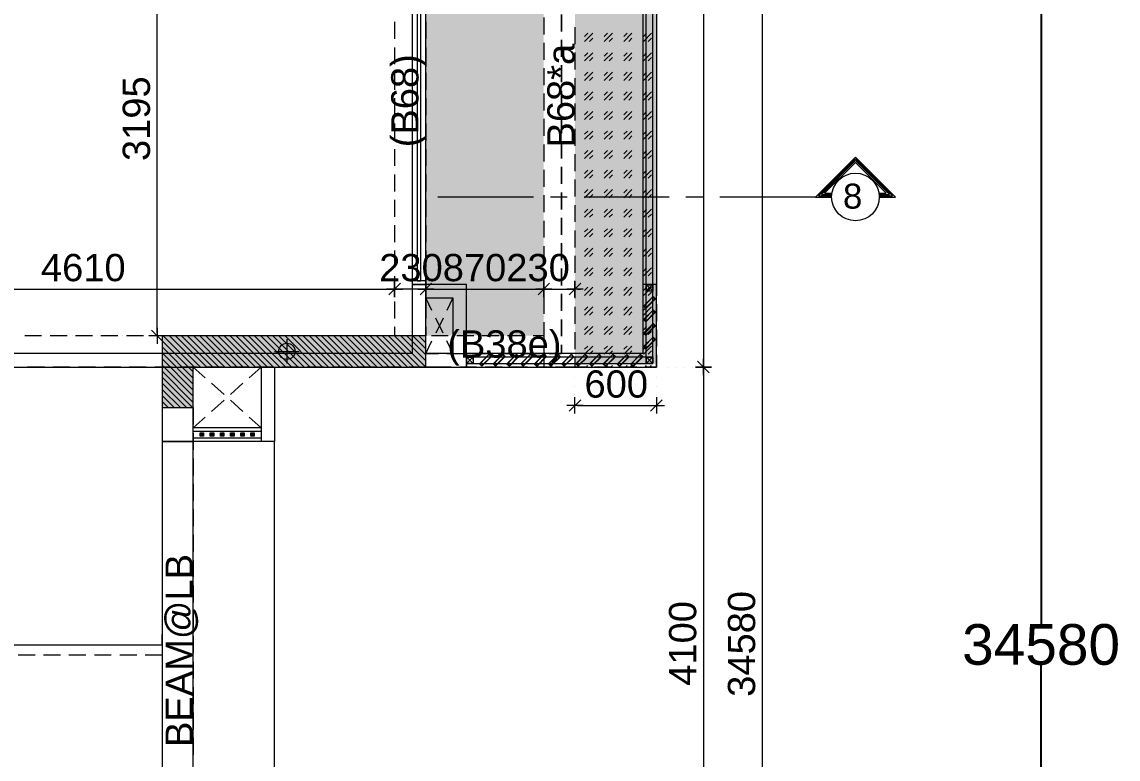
# Model space of a CAD drawing. Header units: millimetres. Extents: x -1303 to 98744, y -1303 to 90097.
# Drawn here: x 23795 to 31880, y 63139 to 68579 of the extents above; entities that cross this region are included whole.
import ezdxf

# ---------------------------------------------------------------- set-up
doc = ezdxf.new("R2010")
doc.units = ezdxf.units.MM
doc.layers.add('PDF_Geometry', color=7, linetype='Continuous')
doc.layers.add('PDF_Text', color=7, linetype='Continuous')
doc.layers.add('PDF_Solid Fills', color=192, linetype='Continuous', true_color=0xc2c0c0c0)
doc.styles.add('PDF ArialMT', font='arial.ttf')
doc.styles.get("Standard").update_dxf_attribs({"font": 'arial.ttf'})
doc.dimstyles.new('ISO-25', dxfattribs={"dimtxt": 300, "dimasz": 2.5, "dimexe": 1.25, "dimexo": 0.625, "dimtad": 1, "dimtih": 1, "dimtoh": 1, "dimdec": 4, "dimtxsty": 'Standard', "dimcen": 2.5, "dimadec": 0, "dimazin": 0, "dimtfac": 1, "dimtdec": 4, "dimtmove": 0, "dimatfit": 3, "dimfxl": 1, "dimarcsym": 0})

# ---------------------------------------------------------------- blocks, each defined once
blk = doc.blocks.new('*D1')
at = {"color": 0, "lineweight": -2}
for p, q in [((28474.9, 81272.7), (31313.5, 81272.7)), ((31312.3, 81270.2), (31312.3, 64136.5)), ((31312.3, 46695), (31312.3, 63828.7)), ((28474.9, 46692.5), (31313.5, 46692.5))]:
    blk.add_line(p, q, dxfattribs=at)
at = {"color": 0}
for points in [[(31311.9, 81270.2), (31312.7, 81270.2), (31312.3, 81272.7)], [(31311.9, 46695), (31312.7, 46695), (31312.3, 46692.5)]]:
    blk.add_solid(points, dxfattribs=at)
at = {"layer": 'Defpoints', "color": 0}
for p in [(28474.3, 81272.7), (28474.3, 46692.5), (31312.3, 46692.5)]:
    blk.add_point(p, dxfattribs=at)
at = {"color": 0, "insert": (31312.3, 63982.6), "char_height": 300, "attachment_point": 5}
blk.add_mtext('34580', dxfattribs=at)

msp = doc.modelspace()

# ---------------------------------------------------------------- hatches: boundary and pattern name
at = {"layer": 'PDF_Solid Fills'}
msp.add_hatch(color=256, dxfattribs=at).paths.add_polyline_path([(24829.26194, 65732.70455), (25059.28468, 65732.70455), (25059.28468, 66032.71822), (26774.30323, 66032.71822), (26774.30323, 66262.74304), (24829.26194, 66262.74304)])

# ---------------------------------------------------------------- linework, layer by layer
at = {"layer": 'PDF_Geometry', "color": 9, "lineweight": 0, "true_color": 0xc0c0c0}
for points in [[(27274.21101, 81272.1461), (28474.25953, 81272.1461), (28474.25953, 66642.22096)], [(27073.63921, 66057.42941), (28448.87064, 66057.42941), (28448.87064, 66642.22096), (28448.87064, 81247.60021), (27274.21101, 81247.60021)], [(27073.63921, 66107.36007), (28398.93999, 66107.36007), (28398.93999, 66642.22096), (28398.93999, 81197.67369), (27274.21101, 81197.67369)], [(27274.21101, 81172.2848), (28373.5511, 81172.2848), (28373.5511, 66642.22096)], [(20581.69975, 67257.47999), (20581.69975, 67357.3413), (20228.79463, 67357.3413), (20228.79463, 69456.99902), (21703.88943, 69456.99902), (21703.88943, 68127.4709), (21803.7528, 68127.4709), (21803.7528, 69556.8686), (20228.79463, 69556.8686), (20228.79463, 69687.19326), (20128.93125, 69687.19326), (20128.93125, 66032.04053), (26774.05116, 66032.04053), (26774.05116, 66642.22096), (26674.18779, 66642.22096), (26674.18779, 66131.90596), (21803.7528, 66131.90596), (21803.7528, 67357.3413), (21350.9843, 67357.3413)], [(27874.23631, 68539.61883), (27874.23631, 68414.36864)], [(27874.23631, 68352.5824), (27874.23631, 68227.33221)], [(27874.23631, 68164.71125), (27874.23631, 68039.45278)], [(27874.23631, 67977.67481), (27874.23631, 67852.42462)], [(27874.23631, 67789.79952), (27874.23631, 67664.5452)], [(27874.23631, 67601.92009), (27874.23631, 67477.51702)], [(27874.23631, 67414.8878), (27874.23631, 67289.6376)], [(27874.23631, 67227.01251), (27874.23631, 67102.6053)], [(27874.23631, 67039.9802), (27874.23631, 66914.73001)], [(27874.23631, 66852.10078), (27874.23631, 66727.69771)], [(26917.92153, 66032.04053), (26774.05116, 66032.04053), (27073.63921, 66032.04053), (27073.63921, 66642.22096), (26774.05116, 66642.22096)], [(27874.23631, 66665.07261), (27874.23631, 66539.81828)], [(28445.48628, 66639.68372), (28401.47722, 66595.67467)], [(28401.47722, 66639.68372), (28445.48628, 66595.67467)], [(26818.90321, 66449.26706), (26774.05116, 66542.35965), (26973.77584, 66542.35965), (26973.77584, 66131.90596), (26774.05116, 66131.90596), (26818.90321, 66224.99855)], [(26973.77584, 66542.35965), (26928.92172, 66449.26706)], [(27874.23631, 66477.19319), (27874.23631, 66351.94299)], [(26900.9956, 66280.85081), (26846.8314, 66393.41069)], [(26900.9956, 66393.41069), (26846.8314, 66280.85081)], [(26973.77584, 66131.90596), (26928.92172, 66224.99855)], [(27874.23631, 66290.16089), (27874.23631, 66164.9107)], [(26774.05116, 66131.90596), (26867.98881, 66131.90596)], [(26929.76885, 66131.90596), (27055.02111, 66131.90596)], [(27121.03263, 66103.97571), (27077.02357, 66059.97078)], [(27077.02357, 66103.97571), (27121.03263, 66059.97078)], [(27117.6462, 66131.90596), (27242.89846, 66131.90596)], [(27305.52356, 66131.90596), (27429.93077, 66131.90596)], [(27492.55586, 66131.90596), (27617.80812, 66131.90596)], [(27680.43322, 66131.90596), (27773.52581, 66131.90596)], [(27874.23631, 66102.2856), (27874.23631, 66032.04053), (27730.36594, 66032.04053)], [(28445.48628, 66103.97571), (28401.47722, 66059.97078)], [(28401.47722, 66103.97571), (28445.48628, 66059.97078)], [(25471.59997, 65953.33663), (25558.7689, 66032.04053), (25558.7689, 65481.94796), (25058.60698, 65481.94796)], [(25146.62304, 65953.33663), (25058.60698, 66032.04053)], [(25658.63228, 66032.04053), (25658.63228, 65481.94796), (25558.7689, 65481.94796)], [(26979.6995, 66032.04053), (27104.95176, 66032.04053)], [(27167.57893, 66032.04053), (27292.82911, 66032.04053)], [(27355.45628, 66032.04053), (27479.86142, 66032.04053)], [(27542.48651, 66032.04053), (27667.73877, 66032.04053)], [(25285.4148, 65828.08231), (25192.32221, 65911.86894)], [(25425.05368, 65911.86894), (25331.96109, 65828.08231)], [(25285.4148, 65786.61461), (25192.32221, 65702.83211)], [(25425.05368, 65702.83211), (25331.96109, 65786.61461)], [(24829.26194, 65732.45248), (24829.26194, 65481.94796), (25058.60698, 65481.94796), (25058.60698, 65732.45248)], [(25471.59997, 65661.36442), (25558.7689, 65582.65639), (25058.60698, 65582.65639), (25146.62304, 65661.36442)], [(25558.7689, 65557.2675), (25058.60698, 65557.2675)], [(25558.7689, 65507.33684), (25058.60698, 65507.33684)], [(25111.92406, 65543.73006), (25130.54216, 65524.26277)], [(25130.54216, 65543.73006), (25111.92406, 65524.26277)], [(25187.24567, 65543.73006), (25205.86378, 65524.26277)], [(25205.86378, 65543.73006), (25187.24567, 65524.26277)], [(25261.71809, 65543.73006), (25281.18331, 65524.26277)], [(25281.18331, 65543.73006), (25261.71809, 65524.26277)], [(25337.0397, 65543.73006), (25355.6578, 65524.26277)], [(25355.6578, 65543.73006), (25337.0397, 65524.26277)], [(25411.51418, 65543.73006), (25430.97734, 65524.26277)], [(25430.97734, 65543.73006), (25411.51418, 65524.26277)], [(25486.83372, 65543.73006), (25505.45182, 65524.26277)], [(25505.45182, 65543.73006), (25486.83372, 65524.26277)], [(25658.63228, 62482.67483), (25658.63228, 65481.94796)], [(22828.61633, 63982.31346), (24829.26194, 63982.31346), (24829.26194, 64057.633)], [(23766.313, 63906.98979), (23891.56527, 63906.98979)], [(23954.19036, 63906.98979), (24078.59757, 63906.98979)], [(24141.22266, 63906.98979), (24266.47492, 63906.98979)], [(24329.10002, 63906.98979), (24453.50515, 63906.98979)], [(24516.13232, 63906.98979), (24641.38458, 63906.98979)], [(24704.00968, 63906.98979), (24829.26194, 63906.98979)]]:
    msp.add_lwpolyline(points, dxfattribs=at)
at = {"layer": 'PDF_Geometry', "color": 222, "lineweight": 0, "true_color": 0xb8008a}
for points in [[(28821.24099, 81252.68294), (28821.24099, 66052.35082)], [(29256.23644, 46711.94398), (29256.23644, 81252.68294)], [(28821.24099, 66012.57737), (28821.24099, 61952.04542)], [(27933.47704, 65748.53128), (27814.14844, 65748.53128)], [(27916.55112, 65790.84609), (27831.07437, 65706.21646)], [(27874.23631, 65688.44342), (27874.23631, 65808.61914)], [(27893.69946, 65748.53128), (28453.94925, 65748.53128)], [(28414.17166, 65748.53128), (28533.50027, 65748.53128)], [(28431.09759, 65706.21646), (28516.57434, 65790.84609)], [(28474.25953, 65808.61914), (28474.25953, 65688.44342)]]:
    msp.add_lwpolyline(points, dxfattribs=at)
at = {"layer": 'PDF_Geometry', "color": 122, "lineweight": 0, "true_color": 0x00b88a}
for points in [[(24792.02366, 66282.54505), (24792.02366, 69437.53586), (24792.02366, 69417.22971)], [(27916.55112, 66649.8368), (27831.07437, 66565.20717)], [(27874.23631, 66547.43413), (27874.23631, 66667.60985)], [(21973.85711, 66607.52198), (21953.54682, 66607.52198), (26523.54664, 66607.52198), (26504.08141, 66607.52198)], [(26774.05116, 66607.52198), (26543.85692, 66607.52198)], [(26813.82667, 66607.52198), (26793.51432, 66607.52198), (27623.73178, 66607.52198), (27604.26655, 66607.52198)], [(27644.04206, 66607.52198), (27874.23631, 66607.52198)], [(27933.47704, 66607.52198), (27814.14844, 66607.52198)], [(27893.69946, 66607.52198), (27914.01182, 66607.52198)], [(24749.70885, 66304.54958), (24834.33847, 66219.91995)], [(24792.02366, 66322.32262), (24792.02366, 66202.1469)], [(24852.11152, 66262.23477), (24731.93787, 66262.23477)]]:
    msp.add_lwpolyline(points, dxfattribs=at)
at = {"layer": 'PDF_Geometry', "color": 9, "lineweight": 0, "true_color": 0xc0c0c0}
for points in [[(26674.18779, 66642.22096), (26774.05075, 66642.22096), (26774.05075, 68856.97838), (26674.18779, 68856.97838)], [(26710.57895, 66668.45697), (26736.81413, 66668.45697), (26736.81413, 68831.59027), (26710.57895, 68831.59027)], [(27773.52581, 68508.30422), (27773.52581, 68633.55442)], [(27773.52581, 68321.27605), (27773.52581, 68445.67499)], [(27773.52581, 68133.39663), (27773.52581, 68258.64682)], [(27773.52581, 67946.36433), (27773.52581, 68070.7674)], [(27773.52581, 67758.4849), (27773.52581, 67883.73923)], [(27773.52581, 67571.45261), (27773.52581, 67695.85981)], [(27773.52581, 67383.57732), (27773.52581, 67508.8275)], [(27773.52581, 67195.69789), (27773.52581, 67320.95221)], [(27773.52581, 67008.66559), (27773.52581, 67133.91992)], [(27773.52581, 66820.7903), (27773.52581, 66946.04049)], [(27773.52581, 66633.758), (27773.52581, 66758.1652)], [(26674.18779, 66642.22096), (26774.05075, 66642.22096), (26774.05075, 66668.45614), (26674.18779, 66668.45614)], [(28373.5511, 66131.90596), (27073.63921, 66131.90596), (27073.63921, 66032.04053), (28474.25953, 66032.04053), (28474.25953, 66642.22096), (28373.5511, 66642.22096)], [(28448.87064, 66592.29031), (28398.93999, 66592.29031), (28398.93999, 66642.22096), (28448.87064, 66642.22096), (28448.87064, 66592.29031), (28401.47722, 66595.67467), (28401.47722, 66639.68372), (28445.48628, 66639.68372)], [(27773.52581, 66445.87858), (27773.52581, 66571.1329)], [(28450.56282, 66553.35985), (28379.47476, 66482.2718), (28397.24574, 66464.49875), (28468.33587, 66535.5868), (28450.56282, 66553.35985), (28383.70624, 66482.2718), (28397.24574, 66468.73023), (28464.10439, 66535.5868)], [(27773.52581, 66258.8504), (27773.52581, 66383.25347)], [(28450.56282, 66452.65143), (28379.47476, 66382.40636), (28397.24574, 66364.63744), (28468.33587, 66435.7255), (28450.56282, 66452.65143), (28383.70624, 66382.40636), (28397.24574, 66368.86892), (28464.10439, 66435.7255)], [(28450.56282, 66352.78599), (28379.47476, 66282.54505), (28397.24574, 66264.772), (28468.33587, 66335.01707), (28450.56282, 66352.78599), (28383.70624, 66282.54505), (28397.24574, 66269.00348), (28464.10439, 66335.01707)], [(28450.56282, 66252.92468), (28379.47476, 66182.68374), (28397.24574, 66164.9107), (28468.33587, 66235.15163), (28450.56282, 66252.92468), (28383.70624, 66182.68374), (28397.24574, 66169.14218), (28464.10439, 66235.15163)], [(27773.52581, 66131.90596), (27773.52581, 66196.22118)], [(27123.56986, 66057.42941), (27073.63921, 66057.42941), (27073.63921, 66107.36007), (27123.56986, 66107.36007), (27123.56986, 66057.42941), (27077.02357, 66059.97078), (27077.02357, 66103.97571), (27121.03263, 66103.97571)], [(27241.20629, 66127.67448), (27170.11616, 66056.5823), (27187.88921, 66038.81338), (27258.97726, 66109.90144), (27241.20629, 66127.67448), (27174.34764, 66056.5823), (27187.88921, 66043.88785), (27254.74578, 66109.90144)], [(27341.06966, 66127.67448), (27270.82666, 66056.5823), (27287.75258, 66038.81338), (27358.84064, 66109.90144), (27341.06966, 66127.67448), (27275.05814, 66056.5823), (27287.75258, 66043.88785), (27354.60916, 66109.90144)], [(27443.47026, 66127.67448), (27372.38221, 66056.5823), (27390.15319, 66038.81338), (27460.39619, 66109.90144), (27443.47026, 66127.67448), (27376.61369, 66056.5823), (27390.15319, 66043.04486), (27456.16471, 66109.90144)], [(27545.02582, 66126.82737), (27473.93776, 66056.5823), (27491.70874, 66038.81338), (27562.79887, 66109.05432), (27545.02582, 66126.82737), (27478.16924, 66056.5823), (27491.70874, 66043.04486), (27558.56739, 66109.05432)], [(27646.58137, 66126.82737), (27576.33836, 66055.7393), (27594.11141, 66037.96626), (27664.35442, 66109.05432), (27646.58137, 66126.82737), (27580.56984, 66055.7393), (27594.11141, 66042.19774), (27660.12294, 66109.05432)], [(27748.98404, 66125.98024), (27677.89391, 66055.7393), (27695.66697, 66037.96626), (27766.75502, 66108.20719), (27748.98404, 66125.98024), (27682.1254, 66055.7393), (27695.66697, 66042.19774), (27762.52354, 66108.20719)], [(27848.84742, 66125.98024), (27777.75729, 66055.7393), (27795.53034, 66037.96626), (27866.6184, 66108.20719), (27848.84742, 66125.98024), (27781.98877, 66055.7393), (27795.53034, 66042.19774), (27862.38691, 66108.20719)], [(27950.40297, 66125.98024), (27880.15997, 66054.89218), (27897.93094, 66037.96626), (27968.17395, 66108.20719), (27950.40297, 66125.98024), (27884.39145, 66054.89218), (27897.93094, 66042.19774), (27963.94247, 66108.20719)], [(28052.80357, 66125.98024), (27981.71552, 66054.89218), (27999.48649, 66037.11913), (28069.7295, 66108.20719), (28052.80357, 66125.98024), (27985.947, 66054.89218), (27999.48649, 66041.35061), (28065.49802, 66108.20719)], [(28154.35912, 66125.13311), (28083.27107, 66054.89218), (28101.04205, 66037.11913), (28172.13218, 66107.36007), (28154.35912, 66125.13311), (28087.50255, 66054.89218), (28101.04205, 66041.35061), (28167.90069, 66107.36007)], [(28255.91468, 66125.13311), (28185.67167, 66054.04506), (28203.44472, 66036.27201), (28273.68773, 66107.36007), (28255.91468, 66125.13311), (28189.90315, 66054.04506), (28203.44472, 66040.50349), (28269.45625, 66107.36007)], [(28355.77805, 66125.13311), (28285.53505, 66054.04506), (28303.3081, 66036.27201), (28373.5511, 66107.36007), (28355.77805, 66125.13311), (28289.76653, 66054.04506), (28303.3081, 66040.50349), (28369.31962, 66107.36007)], [(28448.87064, 66057.42941), (28398.93999, 66057.42941), (28398.93999, 66107.36007), (28448.87064, 66107.36007), (28448.87064, 66057.42941), (28401.47722, 66059.97078), (28401.47722, 66103.97571), (28445.48628, 66103.97571)], [(25133.92859, 65546.2673), (25133.92859, 65521.72554), (25108.53971, 65521.72554), (25108.53971, 65546.2673), (25133.92859, 65546.2673), (25130.54216, 65524.26277), (25111.92406, 65524.26277), (25111.92406, 65543.73006)], [(25209.24813, 65546.2673), (25209.24813, 65521.72554), (25183.85924, 65521.72554), (25183.85924, 65546.2673), (25209.24813, 65546.2673), (25205.86378, 65524.26277), (25187.24567, 65524.26277), (25187.24567, 65543.73006)], [(25283.72262, 65546.2673), (25283.72262, 65521.72554), (25259.18086, 65521.72554), (25259.18086, 65546.2673), (25283.72262, 65546.2673), (25281.18331, 65524.26277), (25261.71809, 65524.26277), (25261.71809, 65543.73006)], [(25359.04216, 65546.2673), (25359.04216, 65521.72554), (25333.65327, 65521.72554), (25333.65327, 65546.2673), (25359.04216, 65546.2673), (25355.6578, 65524.26277), (25337.0397, 65524.26277), (25337.0397, 65543.73006)], [(25433.51664, 65546.2673), (25433.51664, 65521.72554), (25408.97488, 65521.72554), (25408.97488, 65546.2673), (25433.51664, 65546.2673), (25430.97734, 65524.26277), (25411.51418, 65524.26277), (25411.51418, 65543.73006)], [(25508.83825, 65546.2673), (25508.83825, 65521.72554), (25483.44936, 65521.72554), (25483.44936, 65546.2673), (25508.83825, 65546.2673), (25505.45182, 65524.26277), (25486.83372, 65524.26277), (25486.83372, 65543.73006)], [(24829.26194, 62482.67483), (25058.60823, 62482.67483), (25058.60823, 65481.94873), (24829.26194, 65481.94873)]]:
    msp.add_lwpolyline(points, close=True, dxfattribs=at)
at = {"layer": 'PDF_Geometry', "color": 157, "lineweight": 0, "true_color": 0x3f5f7f}
for points in [[(26543.85692, 68578.54516), (26543.85692, 68453.29496)], [(26774.05116, 68578.54516), (26774.05116, 68453.29496)], [(27644.04206, 68612.39701), (27644.04206, 68487.14681)], [(27874.23631, 68539.61883), (27874.23631, 68414.36864)], [(27644.04206, 68424.51758), (27644.04206, 68300.11865)], [(26543.85692, 68390.66573), (26543.85692, 68266.2668)], [(26774.05116, 68390.66573), (26774.05116, 68266.2668)], [(27874.23631, 68352.5824), (27874.23631, 68227.33221)], [(26543.85692, 68203.63756), (26543.85692, 68078.38737)], [(26774.05116, 68203.63756), (26774.05116, 68078.38737)], [(27644.04206, 68237.48942), (27644.04206, 68112.23922)], [(27874.23631, 68164.71125), (27874.23631, 68039.45278)], [(26543.85692, 68015.75814), (26543.85692, 67891.35507)], [(26774.05116, 68015.75814), (26774.05116, 67891.35507)], [(27644.04206, 68049.60999), (27644.04206, 67925.20692)], [(27874.23631, 67977.67481), (27874.23631, 67852.42462)], [(27644.04206, 67862.58182), (27644.04206, 67737.32749)], [(26543.85692, 67828.72997), (26543.85692, 67703.47564)], [(26774.05116, 67828.72997), (26774.05116, 67703.47564)], [(27874.23631, 67789.79952), (27874.23631, 67664.5452)], [(26543.85692, 67640.85055), (26543.85692, 67516.44335)], [(26774.05116, 67640.85055), (26774.05116, 67516.44335)], [(27644.04206, 67674.7024), (27644.04206, 67549.4522)], [(27874.23631, 67601.92009), (27874.23631, 67477.51702)], [(26543.85692, 67453.81825), (26543.85692, 67328.56806)], [(26774.05116, 67453.81825), (26774.05116, 67328.56806)], [(27644.04206, 67487.6701), (27644.04206, 67362.41991)], [(27874.23631, 67414.8878), (27874.23631, 67289.6376)], [(27644.04206, 67299.79481), (27644.04206, 67174.54048)], [(26543.85692, 67265.94296), (26543.85692, 67140.68863)], [(26774.05116, 67265.94296), (26774.05116, 67140.68863)], [(27874.23631, 67227.01251), (27874.23631, 67102.6053)], [(27644.04206, 67111.91539), (27644.04206, 66987.50819)], [(26543.85692, 67078.91066), (26543.85692, 66953.65633)], [(26774.05116, 67078.91066), (26774.05116, 66953.65633)], [(27874.23631, 67039.9802), (27874.23631, 66914.73001)], [(26543.85692, 66891.03123), (26543.85692, 66765.78104)], [(26774.05116, 66891.03123), (26774.05116, 66765.78104)], [(27644.04206, 66924.88308), (27644.04206, 66799.63289)], [(27874.23631, 66852.10078), (27874.23631, 66727.69771)], [(27644.04206, 66737.00779), (27644.04206, 66612.60059)], [(26543.85692, 66703.15594), (26543.85692, 66578.74874)], [(26774.05116, 66703.15594), (26774.05116, 66578.74874)], [(27874.23631, 66665.07261), (27874.23631, 66539.81828)], [(27644.04206, 66549.9755), (27644.04206, 66424.72117)], [(26543.85692, 66516.12365), (26543.85692, 66390.86932)], [(26774.05116, 66516.12365), (26774.05116, 66390.86932)], [(27874.23631, 66477.19319), (27874.23631, 66351.94299)], [(26543.85692, 66328.24422), (26543.85692, 66262.23477)], [(26774.05116, 66328.24422), (26774.05116, 66262.23477)], [(27644.04206, 66362.09607), (27644.04206, 66237.693)], [(23939.80374, 66262.23477), (23815.3986, 66262.23477)], [(24127.68109, 66262.23477), (24002.43091, 66262.23477)], [(24314.7134, 66262.23477), (24190.30826, 66262.23477)], [(24502.59075, 66262.23477), (24377.33849, 66262.23477)], [(24690.46811, 66262.23477), (24565.21792, 66262.23477)], [(24877.50041, 66262.23477), (24752.24815, 66262.23477)], [(25065.37777, 66262.23477), (24940.12551, 66262.23477)], [(25252.41007, 66262.23477), (25128.00493, 66262.23477)], [(25440.28743, 66262.23477), (25315.03516, 66262.23477)], [(25627.31973, 66262.23477), (25502.91252, 66262.23477)], [(25815.19708, 66262.23477), (25689.94482, 66262.23477)], [(26002.22731, 66262.23477), (25877.82218, 66262.23477)], [(26190.10674, 66262.23477), (26064.85448, 66262.23477)], [(26377.9841, 66262.23477), (26252.73184, 66262.23477)], [(26565.01433, 66262.23477), (26439.76414, 66262.23477)], [(26752.89376, 66262.23477), (26627.6415, 66262.23477)], [(26939.92399, 66262.23477), (26815.51885, 66262.23477)], [(27127.80134, 66262.23477), (27002.55116, 66262.23477)], [(27314.83365, 66262.23477), (27190.42851, 66262.23477)], [(27502.711, 66262.23477), (27377.45874, 66262.23477)], [(27644.04206, 66262.23477), (27565.33817, 66262.23477)], [(27874.23631, 66290.16089), (27874.23631, 66164.9107)], [(27644.04206, 66175.06377), (27644.04206, 66032.04053)], [(27874.23631, 66102.2856), (27874.23631, 66032.04053), (27773.52581, 66032.04053)], [(23960.96114, 66032.04053), (23836.55601, 66032.04053)], [(24148.8385, 66032.04053), (24023.58831, 66032.04053)], [(24336.71793, 66032.04053), (24211.46567, 66032.04053)], [(24523.74816, 66032.04053), (24398.4959, 66032.04053)], [(24711.62551, 66032.04053), (24586.37533, 66032.04053)], [(24898.65782, 66032.04053), (24774.25268, 66032.04053)], [(25086.53517, 66032.04053), (24961.28291, 66032.04053)], [(25273.56748, 66032.04053), (25149.16234, 66032.04053)], [(25461.44483, 66032.04053), (25336.19257, 66032.04053)], [(25648.47714, 66032.04053), (25524.06993, 66032.04053)], [(25836.35449, 66032.04053), (25711.10223, 66032.04053)], [(26024.23185, 66032.04053), (25898.97959, 66032.04053)], [(26211.26415, 66032.04053), (26086.01189, 66032.04053)], [(26399.14151, 66032.04053), (26273.88924, 66032.04053)], [(26586.17174, 66032.04053), (26461.7666, 66032.04053)], [(26774.05116, 66032.04053), (26648.7989, 66032.04053)], [(26961.08139, 66032.04053), (26836.67626, 66032.04053)], [(27148.95875, 66032.04053), (27023.70856, 66032.04053)], [(27335.99105, 66032.04053), (27211.58592, 66032.04053)], [(27523.86841, 66032.04053), (27398.61615, 66032.04053)], [(27711.74576, 66032.04053), (27586.49558, 66032.04053)], [(24829.26194, 65732.45248), (24829.26194, 65607.20228)], [(25058.60698, 65732.45248), (25058.60698, 65607.20228)], [(24829.26194, 65544.57306), (24829.26194, 65420.16999)], [(25058.60698, 65544.57306), (25058.60698, 65420.16999)], [(24829.26194, 65357.54488), (24829.26194, 65232.29056)], [(25058.60698, 65357.54488), (25058.60698, 65232.29056)], [(24829.26194, 65169.66546), (24829.26194, 65044.41527)], [(25058.60698, 65169.66546), (25058.60698, 65044.41527)], [(24829.26194, 64982.63316), (24829.26194, 64857.38297)], [(25058.60698, 64982.63316), (25058.60698, 64857.38297)], [(24829.26194, 64794.75787), (24829.26194, 64669.50354)], [(25058.60698, 64794.75787), (25058.60698, 64669.50354)], [(24829.26194, 64606.87845), (24829.26194, 64482.47125)], [(25058.60698, 64606.87845), (25058.60698, 64482.47125)], [(24829.26194, 64419.84615), (24829.26194, 64294.59596)], [(25058.60698, 64419.84615), (25058.60698, 64294.59596)], [(24829.26194, 64231.97086), (24829.26194, 64107.56365)], [(25058.60698, 64231.97086), (25058.60698, 64107.56365)], [(24829.26194, 64044.93856), (24829.26194, 63919.68423)], [(25058.60698, 64044.93856), (25058.60698, 63919.68423)], [(24829.26194, 63857.05913), (24829.26194, 63732.65606)], [(25058.60698, 63857.05913), (25058.60698, 63732.65606)], [(24829.26194, 63670.02684), (24829.26194, 63544.77664)], [(25058.60698, 63670.02684), (25058.60698, 63544.77664)], [(24829.26194, 63482.15155), (24829.26194, 63356.89722)], [(25058.60698, 63482.15155), (25058.60698, 63356.89722)], [(24829.26194, 63295.11924), (24829.26194, 63169.86905)], [(25058.60698, 63295.11924), (25058.60698, 63169.86905)]]:
    msp.add_lwpolyline(points, dxfattribs=at)
at = {"layer": 'PDF_Geometry', "lineweight": 0}
for points in [[(27945.32436, 68435.52605), (28005.41223, 68495.60978)], [(27945.32436, 68471.06387), (27969.86612, 68495.60978)], [(28090.04185, 68435.52605), (28150.12764, 68495.60978)], [(28090.04185, 68471.06387), (28113.73649, 68495.60978)], [(28233.91222, 68435.52605), (28293.99801, 68495.60978)], [(28233.91222, 68471.06387), (28258.45398, 68495.60978)], [(28378.62763, 68435.52605), (28438.7155, 68495.60978)], [(28378.62763, 68471.06387), (28402.32434, 68495.60978)], [(28474.25953, 68558.23901), (28474.25953, 68433.8318)], [(27981.71552, 68435.52605), (28005.41223, 68459.22069)], [(28125.58588, 68435.52605), (28150.12764, 68459.22069)], [(28270.3013, 68435.52605), (28293.99801, 68459.22069)], [(28414.17166, 68435.52605), (28438.7155, 68459.22069)], [(27945.32436, 68290.80443), (28005.41223, 68350.89642)], [(27945.32436, 68327.19351), (27969.86612, 68350.89642)], [(28090.04185, 68290.80443), (28150.12764, 68350.89642)], [(28090.04185, 68327.19351), (28113.73649, 68350.89642)], [(28233.91222, 68290.80443), (28293.99801, 68350.89642)], [(28233.91222, 68327.19351), (28258.45398, 68350.89642)], [(28378.62763, 68290.80443), (28438.7155, 68350.89642)], [(28378.62763, 68327.19351), (28402.32434, 68350.89642)], [(28474.25953, 68371.20257), (28474.25953, 68245.95238)], [(27981.71552, 68290.80443), (28005.41223, 68315.35032)], [(28125.58588, 68290.80443), (28150.12764, 68315.35032)], [(28270.3013, 68290.80443), (28293.99801, 68315.35032)], [(28414.17166, 68290.80443), (28438.7155, 68315.35032)], [(27945.32436, 68146.93406), (28005.41223, 68207.02606)], [(27945.32436, 68182.48016), (27969.86612, 68207.02606)], [(27981.71552, 68146.93406), (28005.41223, 68170.6287)], [(28090.04185, 68146.93406), (28150.12764, 68207.02606)], [(28090.04185, 68182.48016), (28113.73649, 68207.02606)], [(28125.58588, 68146.93406), (28150.12764, 68170.6287)], [(28233.91222, 68146.93406), (28293.99801, 68207.02606)], [(28233.91222, 68182.48016), (28258.45398, 68207.02606)], [(28270.3013, 68146.93406), (28293.99801, 68170.6287)], [(28378.62763, 68146.93406), (28438.7155, 68207.02606)], [(28378.62763, 68182.48016), (28402.32434, 68207.02606)], [(28414.17166, 68146.93406), (28438.7155, 68170.6287)], [(28474.25953, 68183.32315), (28474.25953, 68058.92421)], [(27945.32436, 68002.2207), (28005.41223, 68062.30444)], [(27945.32436, 68038.60979), (27969.86612, 68062.30444)], [(27981.71552, 68002.2207), (28005.41223, 68026.75834)], [(28090.04185, 68002.2207), (28150.12764, 68062.30444)], [(28090.04185, 68038.60979), (28113.73649, 68062.30444)], [(28125.58588, 68002.2207), (28150.12764, 68026.75834)], [(28233.91222, 68002.2207), (28293.99801, 68062.30444)], [(28233.91222, 68038.60979), (28258.45398, 68062.30444)], [(28270.3013, 68002.2207), (28293.99801, 68026.75834)], [(28378.62763, 68002.2207), (28438.7155, 68062.30444)], [(28378.62763, 68038.60979), (28402.32434, 68062.30444)], [(28414.17166, 68002.2207), (28438.7155, 68026.75834)], [(27945.32436, 67858.35034), (28005.41223, 67918.43407)], [(27945.32436, 67893.8923), (27969.86612, 67918.43407)], [(28090.04185, 67858.35034), (28150.12764, 67918.43407)], [(28090.04185, 67893.8923), (28113.73649, 67918.43407)], [(28233.91222, 67858.35034), (28293.99801, 67918.43407)], [(28233.91222, 67893.8923), (28258.45398, 67918.43407)], [(28378.62763, 67858.35034), (28438.7155, 67918.43407)], [(28378.62763, 67893.8923), (28402.32434, 67918.43407)], [(28474.25953, 67996.29498), (28474.25953, 67871.04478)], [(27981.71552, 67858.35034), (28005.41223, 67882.04498)], [(28125.58588, 67858.35034), (28150.12764, 67882.04498)], [(28270.3013, 67858.35034), (28293.99801, 67882.04498)], [(28414.17166, 67858.35034), (28438.7155, 67882.04498)], [(27945.32436, 67713.63286), (28005.41223, 67773.72071)], [(27945.32436, 67750.02194), (27969.86612, 67773.72071)], [(28090.04185, 67713.63286), (28150.12764, 67773.72071)], [(28090.04185, 67750.02194), (28113.73649, 67773.72071)], [(28233.91222, 67713.63286), (28293.99801, 67773.72071)], [(28233.91222, 67750.02194), (28258.45398, 67773.72071)], [(28378.62763, 67713.63286), (28438.7155, 67773.72071)], [(28378.62763, 67750.02194), (28402.32434, 67773.72071)], [(28474.25953, 67808.41556), (28474.25953, 67683.16536)], [(27981.71552, 67713.63286), (28005.41223, 67738.17462)], [(28125.58588, 67713.63286), (28150.12764, 67738.17462)], [(28270.3013, 67713.63286), (28293.99801, 67738.17462)], [(28414.17166, 67713.63286), (28438.7155, 67738.17462)], [(27945.32436, 67569.76249), (28005.41223, 67629.85035)], [(27945.32436, 67605.30446), (27969.86612, 67629.85035)], [(28090.04185, 67569.76249), (28150.12764, 67629.85035)], [(28090.04185, 67605.30446), (28113.73649, 67629.85035)], [(28233.91222, 67569.76249), (28293.99801, 67629.85035)], [(28233.91222, 67605.30446), (28258.45398, 67629.85035)], [(28378.62763, 67569.76249), (28438.7155, 67629.85035)], [(28378.62763, 67605.30446), (28402.32434, 67629.85035)], [(28474.25953, 67621.38739), (28474.25953, 67496.13306)], [(27981.71552, 67569.76249), (28005.41223, 67593.45713)], [(28125.58588, 67569.76249), (28150.12764, 67593.45713)], [(28270.3013, 67569.76249), (28293.99801, 67593.45713)], [(28414.17166, 67569.76249), (28438.7155, 67593.45713)], [(27945.32436, 67425.045), (28005.41223, 67485.13287)], [(27945.32436, 67461.43409), (27969.86612, 67485.13287)], [(27981.71552, 67425.045), (28005.41223, 67449.58677)], [(28090.04185, 67425.045), (28150.12764, 67485.13287)], [(28090.04185, 67461.43409), (28113.73649, 67485.13287)], [(28125.58588, 67425.045), (28150.12764, 67449.58677)], [(28233.91222, 67425.045), (28293.99801, 67485.13287)], [(28233.91222, 67461.43409), (28258.45398, 67485.13287)], [(28270.3013, 67425.045), (28293.99801, 67449.58677)], [(28378.62763, 67425.045), (28438.7155, 67485.13287)], [(28378.62763, 67461.43409), (28402.32434, 67485.13287)], [(28414.17166, 67425.045), (28438.7155, 67449.58677)], [(28474.25953, 67433.50797), (28474.25953, 67308.25777)], [(27945.32436, 67281.17464), (28005.41223, 67341.2625)], [(27945.32436, 67317.56373), (27969.86612, 67341.2625)], [(27981.71552, 67281.17464), (28005.41223, 67304.86928)], [(28090.04185, 67281.17464), (28150.12764, 67341.2625)], [(28090.04185, 67317.56373), (28113.73649, 67341.2625)], [(28125.58588, 67281.17464), (28150.12764, 67304.86928)], [(28233.91222, 67281.17464), (28293.99801, 67341.2625)], [(28233.91222, 67317.56373), (28258.45398, 67341.2625)], [(28270.3013, 67281.17464), (28293.99801, 67304.86928)], [(28378.62763, 67281.17464), (28438.7155, 67341.2625)], [(28378.62763, 67317.56373), (28402.32434, 67341.2625)], [(28414.17166, 67281.17464), (28438.7155, 67304.86928)], [(27945.32436, 67137.30427), (28005.41223, 67197.39214)], [(27945.32436, 67172.85037), (27969.86612, 67197.39214)], [(28090.04185, 67137.30427), (28150.12764, 67197.39214)], [(28090.04185, 67172.85037), (28113.73649, 67197.39214)], [(28233.91222, 67137.30427), (28293.99801, 67197.39214)], [(28233.91222, 67172.85037), (28258.45398, 67197.39214)], [(28378.62763, 67137.30427), (28438.7155, 67197.39214)], [(28378.62763, 67172.85037), (28402.32434, 67197.39214)], [(28474.25953, 67245.62855), (28474.25953, 67121.22547)], [(27981.71552, 67137.30427), (28005.41223, 67160.99892)], [(28125.58588, 67137.30427), (28150.12764, 67160.99892)], [(28270.3013, 67137.30427), (28293.99801, 67160.99892)], [(28414.17166, 67137.30427), (28438.7155, 67160.99892)], [(27945.32436, 66992.58678), (28005.41223, 67052.67465)], [(27945.32436, 67028.98), (27969.86612, 67052.67465)], [(28090.04185, 66992.58678), (28150.12764, 67052.67465)], [(28090.04185, 67028.98), (28113.73649, 67052.67465)], [(28233.91222, 66992.58678), (28293.99801, 67052.67465)], [(28233.91222, 67028.98), (28258.45398, 67052.67465)], [(28378.62763, 66992.58678), (28438.7155, 67052.67465)], [(28378.62763, 67028.98), (28402.32434, 67052.67465)], [(28474.25953, 67058.60037), (28474.25953, 66933.34605)], [(27981.71552, 66992.58678), (28005.41223, 67016.28556)], [(28125.58588, 66992.58678), (28150.12764, 67016.28556)], [(28270.3013, 66992.58678), (28293.99801, 67016.28556)], [(28414.17166, 66992.58678), (28438.7155, 67016.28556)], [(27945.32436, 66848.71642), (28005.41223, 66908.80428)], [(27945.32436, 66884.26252), (27969.86612, 66908.80428)], [(27981.71552, 66848.71642), (28005.41223, 66872.41519)], [(28090.04185, 66848.71642), (28150.12764, 66908.80428)], [(28090.04185, 66884.26252), (28113.73649, 66908.80428)], [(28125.58588, 66848.71642), (28150.12764, 66872.41519)], [(28233.91222, 66848.71642), (28293.99801, 66908.80428)], [(28233.91222, 66884.26252), (28258.45398, 66908.80428)], [(28270.3013, 66848.71642), (28293.99801, 66872.41519)], [(28378.62763, 66848.71642), (28438.7155, 66908.80428)], [(28378.62763, 66884.26252), (28402.32434, 66908.80428)], [(28414.17166, 66848.71642), (28438.7155, 66872.41519)], [(28474.25953, 66870.72095), (28474.25953, 66746.31375)], [(27945.32436, 66703.99894), (28005.41223, 66764.08679)], [(27945.32436, 66740.39216), (27969.86612, 66764.08679)], [(27981.71552, 66703.99894), (28005.41223, 66728.54483)], [(28090.04185, 66703.99894), (28150.12764, 66764.08679)], [(28090.04185, 66740.39216), (28113.73649, 66764.08679)], [(28125.58588, 66703.99894), (28150.12764, 66728.54483)], [(28233.91222, 66703.99894), (28293.99801, 66764.08679)], [(28233.91222, 66740.39216), (28258.45398, 66764.08679)], [(28270.3013, 66703.99894), (28293.99801, 66728.54483)], [(28378.62763, 66703.99894), (28438.7155, 66764.08679)], [(28378.62763, 66740.39216), (28402.32434, 66764.08679)], [(28414.17166, 66703.99894), (28438.7155, 66728.54483)], [(28474.25953, 66683.68865), (28474.25953, 66558.43846)], [(26543.85692, 66607.52198), (26543.85692, 66607.52198)], [(26543.85692, 66607.52198), (26543.85692, 66607.52198)], [(26774.05116, 66607.52198), (26774.05116, 66607.52198)], [(26774.05116, 66607.52198), (26774.05116, 66607.52198)], [(27644.04206, 66607.52198), (27644.04206, 66607.52198)], [(27644.04206, 66607.52198), (27644.04206, 66607.52198)], [(27874.23631, 66607.52198), (27874.23631, 66607.52198)], [(27945.32436, 66560.12857), (28005.41223, 66620.21643)], [(27945.32436, 66595.67467), (27969.86612, 66620.21643)], [(27981.71552, 66560.12857), (28005.41223, 66583.82735)], [(28090.04185, 66560.12857), (28150.12764, 66620.21643)], [(28090.04185, 66595.67467), (28113.73649, 66620.21643)], [(28125.58588, 66560.12857), (28150.12764, 66583.82735)], [(28233.91222, 66560.12857), (28293.99801, 66620.21643)], [(28233.91222, 66595.67467), (28258.45398, 66620.21643)], [(28270.3013, 66560.12857), (28293.99801, 66583.82735)], [(28378.62763, 66560.12857), (28438.7155, 66620.21643)], [(28378.62763, 66595.67467), (28402.32434, 66620.21643)], [(28414.17166, 66560.12857), (28438.7155, 66583.82735)], [(26543.85692, 66528.81809), (26543.85692, 66528.81809)], [(26543.85692, 66528.81809), (26543.85692, 66528.81809)], [(26543.85692, 66466.19299), (26543.85692, 66466.19299)], [(26543.85692, 66466.19299), (26543.85692, 66466.19299)], [(26774.05116, 66528.81809), (26774.05116, 66528.81809)], [(26774.05116, 66528.81809), (26774.05116, 66528.81809)], [(26774.05116, 66466.19299), (26774.05116, 66466.19299)], [(26774.05116, 66466.19299), (26774.05116, 66466.19299)], [(27644.04206, 66528.81809), (27644.04206, 66528.81809)], [(27644.04206, 66528.81809), (27644.04206, 66528.81809)], [(27644.04206, 66466.19299), (27644.04206, 66466.19299)], [(27644.04206, 66466.19299), (27644.04206, 66466.19299)], [(27874.23631, 66528.81809), (27874.23631, 66528.81809)], [(27874.23631, 66466.19299), (27874.23631, 66466.19299)], [(27945.32436, 66415.41521), (28005.41223, 66475.49895)], [(27945.32436, 66451.8043), (27969.86612, 66475.49895)], [(28090.04185, 66415.41521), (28150.12764, 66475.49895)], [(28090.04185, 66451.8043), (28113.73649, 66475.49895)], [(28233.91222, 66415.41521), (28293.99801, 66475.49895)], [(28233.91222, 66451.8043), (28258.45398, 66475.49895)], [(28378.62763, 66415.41521), (28438.7155, 66475.49895)], [(28378.62763, 66451.8043), (28402.32434, 66475.49895)], [(28474.25953, 66495.81336), (28474.25953, 66371.40616)], [(26543.85692, 66403.56376), (26543.85692, 66403.56376)], [(26543.85692, 66403.56376), (26543.85692, 66403.56376)], [(26774.05116, 66403.56376), (26774.05116, 66403.56376)], [(26774.05116, 66403.56376), (26774.05116, 66403.56376)], [(27644.04206, 66403.56376), (27644.04206, 66403.56376)], [(27644.04206, 66403.56376), (27644.04206, 66403.56376)], [(27874.23631, 66403.56376), (27874.23631, 66403.56376)], [(27981.71552, 66415.41521), (28005.41223, 66439.95698)], [(28125.58588, 66415.41521), (28150.12764, 66439.95698)], [(28270.3013, 66415.41521), (28293.99801, 66439.95698)], [(28414.17166, 66415.41521), (28438.7155, 66439.95698)], [(26543.85692, 66340.93866), (26543.85692, 66340.93866)], [(26543.85692, 66340.93866), (26543.85692, 66340.93866)], [(26774.05116, 66340.93866), (26774.05116, 66340.93866)], [(26774.05116, 66340.93866), (26774.05116, 66340.93866)], [(27644.04206, 66340.93866), (27644.04206, 66340.93866)], [(27644.04206, 66340.93866), (27644.04206, 66340.93866)], [(27874.23631, 66340.93866), (27874.23631, 66340.93866)], [(27945.32436, 66271.54485), (28005.41223, 66331.62858)], [(27945.32436, 66307.08681), (27969.86612, 66331.62858)], [(28090.04185, 66271.54485), (28150.12764, 66331.62858)], [(28090.04185, 66307.08681), (28113.73649, 66331.62858)], [(28233.91222, 66271.54485), (28293.99801, 66331.62858)], [(28233.91222, 66307.08681), (28258.45398, 66331.62858)], [(28378.62763, 66271.54485), (28438.7155, 66331.62858)], [(28378.62763, 66307.08681), (28402.32434, 66331.62858)], [(28474.25953, 66308.78106), (28474.25953, 66183.52674)], [(24098.90785, 66262.23477), (24098.90785, 66262.23477)], [(24164.07225, 66262.23477), (24164.07225, 66262.23477)], [(24226.69942, 66262.23477), (24226.69942, 66262.23477)], [(24289.32451, 66262.23477), (24289.32451, 66262.23477)], [(24351.9496, 66262.23477), (24351.9496, 66262.23477)], [(24414.57677, 66262.23477), (24414.57677, 66262.23477)], [(24477.20186, 66262.23477), (24477.20186, 66262.23477)], [(24538.98191, 66262.23477), (24538.98191, 66262.23477)], [(24601.607, 66262.23477), (24601.607, 66262.23477)], [(24664.23417, 66262.23477), (24664.23417, 66262.23477)], [(24726.85926, 66262.23477), (24726.85926, 66262.23477)], [(24792.02366, 66262.23477), (24792.02366, 66262.23477)], [(24829.26194, 66225.84155), (25058.60698, 65995.65145)], [(24837.7249, 66262.23477), (25067.91707, 66032.04053)], [(24882.57902, 66262.23477), (25112.77119, 66032.04053)], [(24927.43106, 66262.23477), (25157.6253, 66032.04053)], [(24972.28518, 66262.23477), (25202.47735, 66032.04053)], [(25017.13929, 66262.23477), (25247.33146, 66032.04053)], [(25061.99341, 66262.23477), (25292.18558, 66032.04053)], [(25106.84753, 66262.23477), (25337.0397, 66032.04053)], [(25151.69957, 66262.23477), (25381.89381, 66032.04053)], [(25196.55369, 66262.23477), (25426.74586, 66032.04053)], [(25241.4078, 66262.23477), (25471.59997, 66032.04053)], [(25286.26192, 66262.23477), (25516.45409, 66032.04053)], [(25331.11604, 66262.23477), (25561.30821, 66032.04053)], [(25375.96808, 66262.23477), (25606.16232, 66032.04053)], [(25421.66932, 66262.23477), (25651.01437, 66032.04053)], [(25466.52344, 66262.23477), (25695.86848, 66032.04053)], [(25511.37548, 66262.23477), (25740.7226, 66032.04053)], [(25556.2296, 66262.23477), (25785.57672, 66032.04053)], [(25601.08372, 66262.23477), (25831.27588, 66032.04053)], [(25645.93783, 66262.23477), (25876.13, 66032.04053)], [(25690.79195, 66262.23477), (25920.98412, 66032.04053)], [(25735.64399, 66262.23477), (25965.83823, 66032.04053)], [(25780.49811, 66262.23477), (26010.69028, 66032.04053)], [(25825.35223, 66262.23477), (26055.54439, 66032.04053)], [(25870.20634, 66262.23477), (26100.39851, 66032.04053)], [(25915.06046, 66262.23477), (26145.25263, 66032.04053)], [(25959.9125, 66262.23477), (26190.10674, 66032.04053)], [(26004.76662, 66262.23477), (26234.95879, 66032.04053)], [(26049.62073, 66262.23477), (26279.8129, 66032.04053)], [(26094.47485, 66262.23477), (26324.66702, 66032.04053)], [(26139.32897, 66262.23477), (26369.52114, 66032.04053)], [(26184.18101, 66262.23477), (26414.37525, 66032.04053)], [(26229.88225, 66262.23477), (26459.2273, 66032.04053)], [(26274.73637, 66262.23477), (26504.08141, 66032.04053)], [(26319.58841, 66262.23477), (26548.93553, 66032.04053)], [(26364.44253, 66262.23477), (26593.78965, 66032.04053)], [(26409.29665, 66262.23477), (26639.48882, 66032.04053)], [(26454.15076, 66262.23477), (26684.34293, 66032.04053)], [(26499.00488, 66262.23477), (26729.19705, 66032.04053)], [(26543.85692, 66262.23477), (26774.05116, 66032.04053)], [(26543.85692, 66262.23477), (26543.85692, 66262.23477)], [(26543.85692, 66262.23477), (26543.85692, 66262.23477)], [(26588.71104, 66262.23477), (26774.05116, 66076.89671)], [(26633.56516, 66262.23477), (26774.05116, 66121.74876)], [(26678.41927, 66262.23477), (26774.05116, 66166.60081)], [(26723.27339, 66262.23477), (26774.05116, 66211.45699)], [(26768.12543, 66262.23477), (26774.05116, 66256.30904)], [(26774.05116, 66262.23477), (26774.05116, 66262.23477)], [(26774.05116, 66262.23477), (26774.05116, 66262.23477)], [(27644.04206, 66262.23477), (27644.04206, 66262.23477)], [(27644.04206, 66262.23477), (27644.04206, 66262.23477)], [(27874.23631, 66262.23477), (27874.23631, 66262.23477)], [(27981.71552, 66271.54485), (28005.41223, 66295.23949)], [(28125.58588, 66271.54485), (28150.12764, 66295.23949)], [(28270.3013, 66271.54485), (28293.99801, 66295.23949)], [(28414.17166, 66271.54485), (28438.7155, 66295.23949)], [(24829.26194, 66180.9895), (25058.60698, 65950.79526)], [(27945.32436, 66126.82737), (28005.41223, 66186.91522)], [(27945.32436, 66163.21645), (27969.86612, 66186.91522)], [(27981.71552, 66126.82737), (28005.41223, 66151.36913)], [(28090.04185, 66126.82737), (28150.12764, 66186.91522)], [(28090.04185, 66163.21645), (28113.73649, 66186.91522)], [(28125.58588, 66126.82737), (28150.12764, 66151.36913)], [(28233.91222, 66126.82737), (28293.99801, 66186.91522)], [(28233.91222, 66163.21645), (28258.45398, 66186.91522)], [(28270.3013, 66126.82737), (28293.99801, 66151.36913)], [(28378.62763, 66126.82737), (28438.7155, 66186.91522)], [(28378.62763, 66163.21645), (28402.32434, 66186.91522)], [(28414.17166, 66126.82737), (28438.7155, 66151.36913)], [(24829.26194, 66136.13745), (25058.60698, 65905.94321)], [(24829.26194, 66091.28126), (25058.60698, 65861.09116)], [(28474.25953, 66120.90163), (28474.25953, 66032.04053), (28393.01426, 66032.04053)], [(24829.26194, 66046.42922), (25058.60698, 65816.23498)], [(24829.26194, 66001.57304), (25058.60698, 65771.38294)], [(27955.4795, 66032.04053), (27874.23631, 66032.04053)], [(27874.23631, 66032.04053), (27874.23631, 66032.04053)], [(27958.86593, 66032.04053), (27969.86612, 66043.04486)], [(27995.25501, 66032.04053), (28005.41223, 66043.04486)], [(28142.51181, 66032.04053), (28017.25954, 66032.04053)], [(28102.7363, 66032.04053), (28113.73649, 66043.04486)], [(28139.12538, 66032.04053), (28150.12764, 66043.04486)], [(28330.38916, 66032.04053), (28205.1369, 66032.04053)], [(28247.45171, 66032.04053), (28258.45398, 66043.04486)], [(28283.84287, 66032.04053), (28293.99801, 66043.04486)], [(28391.32208, 66032.04053), (28402.32434, 66043.04486)], [(28427.71323, 66032.04053), (28438.7155, 66043.04486)], [(28474.25953, 66032.04053), (28474.25953, 66032.04053)], [(28474.25953, 66032.04053), (28474.25953, 66032.04053)], [(28474.25953, 66032.04053), (28474.25953, 66032.04053)], [(28553.81055, 66032.04053), (28553.81055, 66032.04053)], [(28553.81055, 66032.04053), (28553.81055, 66032.04053)], [(28616.43771, 66032.04053), (28616.43771, 66032.04053)], [(28616.43771, 66032.04053), (28616.43771, 66032.04053)], [(28679.06281, 66032.04053), (28679.06281, 66032.04053)], [(28679.06281, 66032.04053), (28679.06281, 66032.04053)], [(28741.68997, 66032.04053), (28741.68997, 66032.04053)], [(28741.68997, 66032.04053), (28741.68997, 66032.04053)], [(28821.24099, 66032.04053), (28821.24099, 66032.04053)], [(28821.24099, 66032.04053), (28821.24099, 66032.04053)], [(24829.26194, 65956.72099), (25053.53045, 65732.45248)], [(24829.26194, 65911.86894), (25008.67633, 65732.45248)], [(27874.23631, 65952.48951), (27874.23631, 65952.48951)], [(28474.25953, 65952.48951), (28474.25953, 65952.48951)], [(24829.26194, 65867.01275), (24963.82222, 65732.45248)], [(24829.26194, 65822.16071), (24918.12305, 65732.45248)], [(27874.23631, 65890.71153), (27874.23631, 65890.71153)], [(27874.23631, 65828.08231), (27874.23631, 65828.08231)], [(28474.25953, 65890.71153), (28474.25953, 65890.71153)], [(28474.25953, 65828.08231), (28474.25953, 65828.08231)], [(24829.26194, 65777.30453), (24873.26893, 65732.45248)], [(27874.23631, 65748.53128), (27874.23631, 65748.53128)], [(28474.25953, 65748.53128), (28474.25953, 65748.53128)]]:
    msp.add_lwpolyline(points, dxfattribs=at)
at = {"layer": 'PDF_Geometry', "color": 1, "lineweight": 0}
for points in [[(30118.61358, 67286.25325), (30237.94011, 67286.25325), (29942.58354, 67581.60981), (29647.22698, 67286.25325), (29767.40063, 67286.25325)], [(30118.61358, 67295.56333), (30215.09052, 67295.56333), (29942.58354, 67568.91537), (29670.07656, 67295.56333), (29767.40063, 67295.56333)], [(30118.61358, 67304.86928), (30193.08806, 67304.86928), (29942.58354, 67555.3738), (29692.92614, 67304.86928), (29767.40063, 67304.86928)], [(30118.61358, 67314.17936), (30170.23641, 67314.17936), (29942.58354, 67541.83224), (29715.77573, 67314.17936), (29767.40063, 67314.17936)], [(27567.8754, 67286.25325), (26862.91227, 67286.25325)], [(27817.5328, 67286.25325), (27693.12766, 67286.25325)], [(28568.19924, 67286.25325), (27942.78506, 67286.25325)], [(28817.85664, 67286.25325), (28692.60438, 67286.25325)], [(29647.22698, 67286.25325), (28943.10683, 67286.25325)]]:
    msp.add_lwpolyline(points, dxfattribs=at)
at = {"layer": 'PDF_Geometry', "color": 122, "lineweight": 0, "true_color": 0x00b88a}
for points in [[(26586.17174, 66649.8368), (26501.54211, 66565.20717)], [(26543.85692, 66547.43413), (26543.85692, 66667.60985)], [(26731.73635, 66565.20717), (26816.36598, 66649.8368)], [(26774.05116, 66667.60985), (26774.05116, 66547.43413)], [(27686.35688, 66649.8368), (27601.72725, 66565.20717)], [(27644.04206, 66547.43413), (27644.04206, 66667.60985)], [(26603.94479, 66607.52198), (26483.77113, 66607.52198)], [(26713.9633, 66607.52198), (26834.13696, 66607.52198)], [(27704.12993, 66607.52198), (27583.95627, 66607.52198)]]:
    msp.add_lwpolyline(points, close=True, dxfattribs=at)
at = {"layer": 'PDF_Geometry', "color": 5, "lineweight": 0}
msp.add_lwpolyline([(24829.26194, 65732.45248), (25058.60698, 65732.45248), (25058.60698, 66032.04053), (26774.05116, 66032.04053), (26774.05116, 66262.23477), (24829.26194, 66262.23477)], close=True, dxfattribs=at)
msp.add_lwpolyline([(24829.26194, 65732.45248), (25058.60698, 65732.45248), (25058.60698, 66032.04053), (26774.05116, 66032.04053), (26774.05116, 66262.23477), (24829.26194, 66262.23477)], close=True, dxfattribs=at)
at = {"layer": 'PDF_Geometry', "color": 20, "lineweight": 0, "true_color": 0xff4405}
for points in [[(25749.18556, 66237.693), (25749.18556, 66057.42941)], [(25658.63228, 66147.13765), (25838.89379, 66147.13765)]]:
    msp.add_lwpolyline(points, dxfattribs=at)
at = {"layer": 'PDF_Geometry', "color": 222, "lineweight": 0, "true_color": 0xb8008a}
for points in [[(28778.92618, 66074.35534), (28864.40293, 65989.72571)], [(28821.24099, 66092.12839), (28821.24099, 65971.95267)], [(28881.32886, 66032.04053), (28762.00026, 66032.04053)]]:
    msp.add_lwpolyline(points, close=True, dxfattribs=at)
at = {"layer": 'PDF_Geometry', "color": 1, "lineweight": 0}
msp.add_circle((29943.24335, 67286.90479), 175.75801, dxfattribs=at)
at = {"layer": 'PDF_Geometry', "color": 20, "lineweight": 0, "true_color": 0xff4405}
msp.add_circle((25749.2881, 66147.73192), 60.02097, dxfattribs=at)
at = {"layer": 'PDF_Geometry', "color": 7, "lineweight": 0, "true_color": 0xffffff}
msp.add_circle((25749.27865, 66147.72225), 60.01153, dxfattribs=at)
at = {"layer": 'PDF_Solid Fills', "color": 254, "lineweight": 0, "true_color": 0x00007f}
for points in [[(28474.25953, 66057.68562), (28474.25953, 80672.7138), (27874.32101, 66057.68562), (27874.32101, 80672.7138)], [(26774.30323, 69457.67673), (26774.30323, 66262.74304), (27644.29621, 69457.67673), (27644.29621, 66262.74304)]]:
    msp.add_solid(points, dxfattribs=at)
at = {"layer": 'PDF_Solid Fills', "color": 1, "lineweight": 0}
msp.add_solid([(26894.56367, 67286.93094), (26894.56367, 67441.97093), (26832.52949, 67286.93094), (26832.52949, 67441.97093)], dxfattribs=at)

# ---------------------------------------------------------------- texts
at = {"layer": 'PDF_Text', "color": 6, "char_height": 201.084641, "attachment_point": 4, "rotation": 90, "style": 'PDF ArialMT'}
for s, insert in [('B68*a', (27771.93694, 67651.94797)), ('(B68)', (26649.45366, 67653.75162)), ('BEAM@LB', (24974.53392, 63227.54899))]:
    msp.add_mtext(s, dxfattribs=dict(at, insert=insert))
at = {"layer": 'PDF_Text', "char_height": 201.084641, "attachment_point": 4, "rotation": 90, "style": 'PDF ArialMT'}
for s, insert in [('3195', (24640.0704, 67552.31229)), ('34580', (29103.96249, 63598.15443)), ('4100', (28669.65883, 63679.85689))]:
    msp.add_mtext(s, dxfattribs=dict(at, insert=insert))
at = {"layer": 'PDF_Text', "insert": (29850.71993, 67292.01377), "char_height": 184.25244, "attachment_point": 4}
msp.add_mtext('8', dxfattribs=at)
at = {"layer": 'PDF_Text', "char_height": 201.084641, "attachment_point": 4, "style": 'PDF ArialMT'}
for s, insert in [('4610', (23934.80558, 66764.51421)), ('230870230', (26430.20653, 66764.51421)), ('600', (27944.16641, 65905.27169))]:
    msp.add_mtext(s, dxfattribs=dict(at, insert=insert))
at = {"layer": 'PDF_Text', "color": 6, "insert": (26931.8071, 66172.05517), "char_height": 201.084641, "attachment_point": 4, "style": 'PDF ArialMT'}
msp.add_mtext('(B38e)', dxfattribs=at)

# ---------------------------------------------------------------- dimensions: what is measured, and where the dimension line sits
dim = msp.add_linear_dim(base=(31312.2894759506, 46692.4808174431), p1=(28474.259526638, 81272.7328867849), p2=(28474.259526638, 46692.4808174431), angle=90, dimstyle='ISO-25')
dim.commit()
dim.dimension.update_dxf_attribs({"geometry": '*D1', "text_midpoint": (31312.2894759506, 63982.606852114), "dimtype": 160})

doc.saveas('drawing.dxf')
